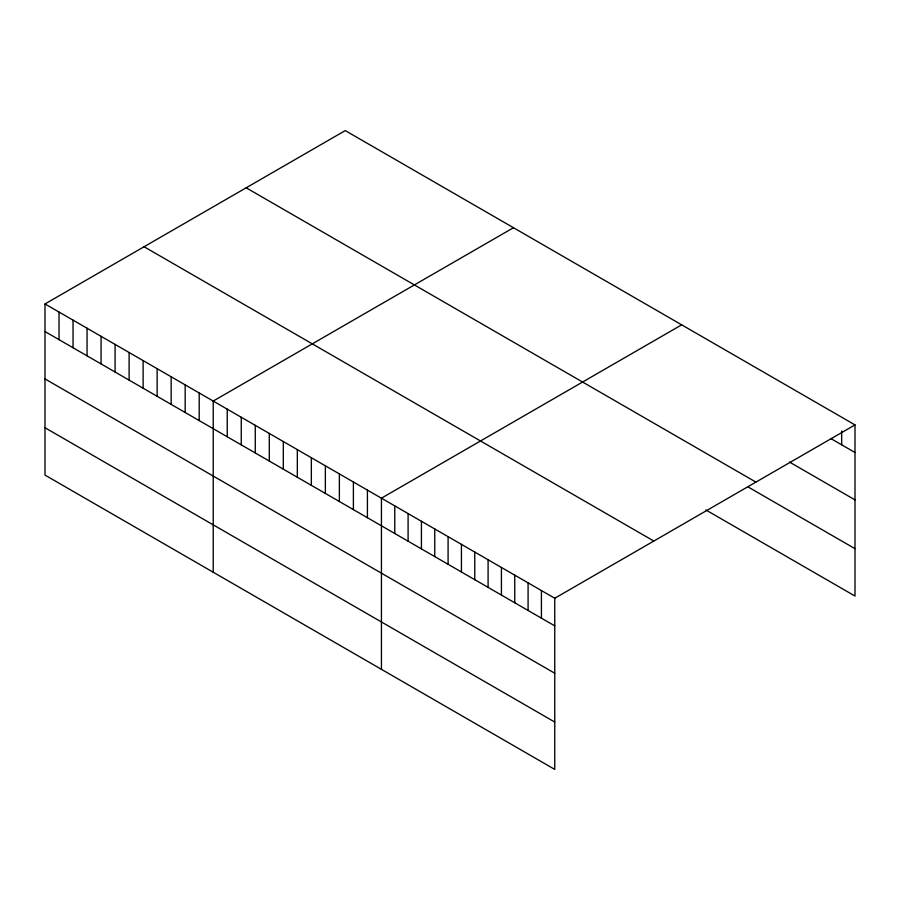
<?xml version="1.0" encoding="UTF-8"?>
<svg xmlns="http://www.w3.org/2000/svg" width="900" height="900" viewBox="0 0 900 900"><rect width="100%" height="100%" fill="white"/><g stroke="black" fill="none" stroke-linecap="round" stroke-linejoin="round"><path stroke-width="1.35" d="M45 303.952L554.749 598.252L554.749 769.399L45 475.099L45 303.952L345.251 130.601L855 424.901L855 596.048L705.926 509.985M513.472 227.722L213.221 401.062L213.221 572.22M681.683 324.832L381.431 498.184L381.431 669.341M554.749 598.252L855 424.901M830.756 438.514L855 452.509M789.548 462.094L855 499.882M246.172 187.808L755.921 482.108M748.35 487.103L855 548.685M144.079 246.746L653.827 541.046M45 331.56L554.749 625.86M45 378.934L554.749 673.234M45 427.736L554.749 722.036M841.669 431.01L841.669 444.814M541.418 590.546L541.418 618.165M528.086 582.851L528.086 610.47M514.755 575.156L514.755 602.775M501.424 567.461L501.424 595.069M488.093 559.766L488.093 587.374M474.761 552.06L474.761 579.679M461.43 544.365L461.43 571.984M448.088 536.67L448.088 564.289M434.756 528.975L434.756 556.582M421.425 521.28L421.425 548.887M408.094 513.585L408.094 541.192M394.762 505.879L394.762 533.498M367.414 490.095L367.414 517.702M353.396 481.995L353.396 509.614M339.379 473.906L339.379 501.525M325.361 465.817L325.361 493.425M311.344 457.718L311.344 485.336M297.326 449.629L297.326 477.236M283.309 441.529L283.309 469.147M269.291 433.44L269.291 461.059M255.274 425.351L255.274 452.959M241.256 417.251L241.256 444.87M227.239 409.162L227.239 436.77M199.204 392.974L199.204 420.593M185.175 384.885L185.175 412.493M171.157 376.785L171.157 404.404M157.14 368.696L157.14 396.304M143.123 360.596L143.123 388.215M129.105 352.507L129.105 380.126M115.087 344.419L115.087 372.026M101.07 336.319L101.07 363.938M87.052 328.23L87.052 355.838M73.035 320.13L73.035 347.749M59.017 312.041L59.017 339.66"/></g></svg>
